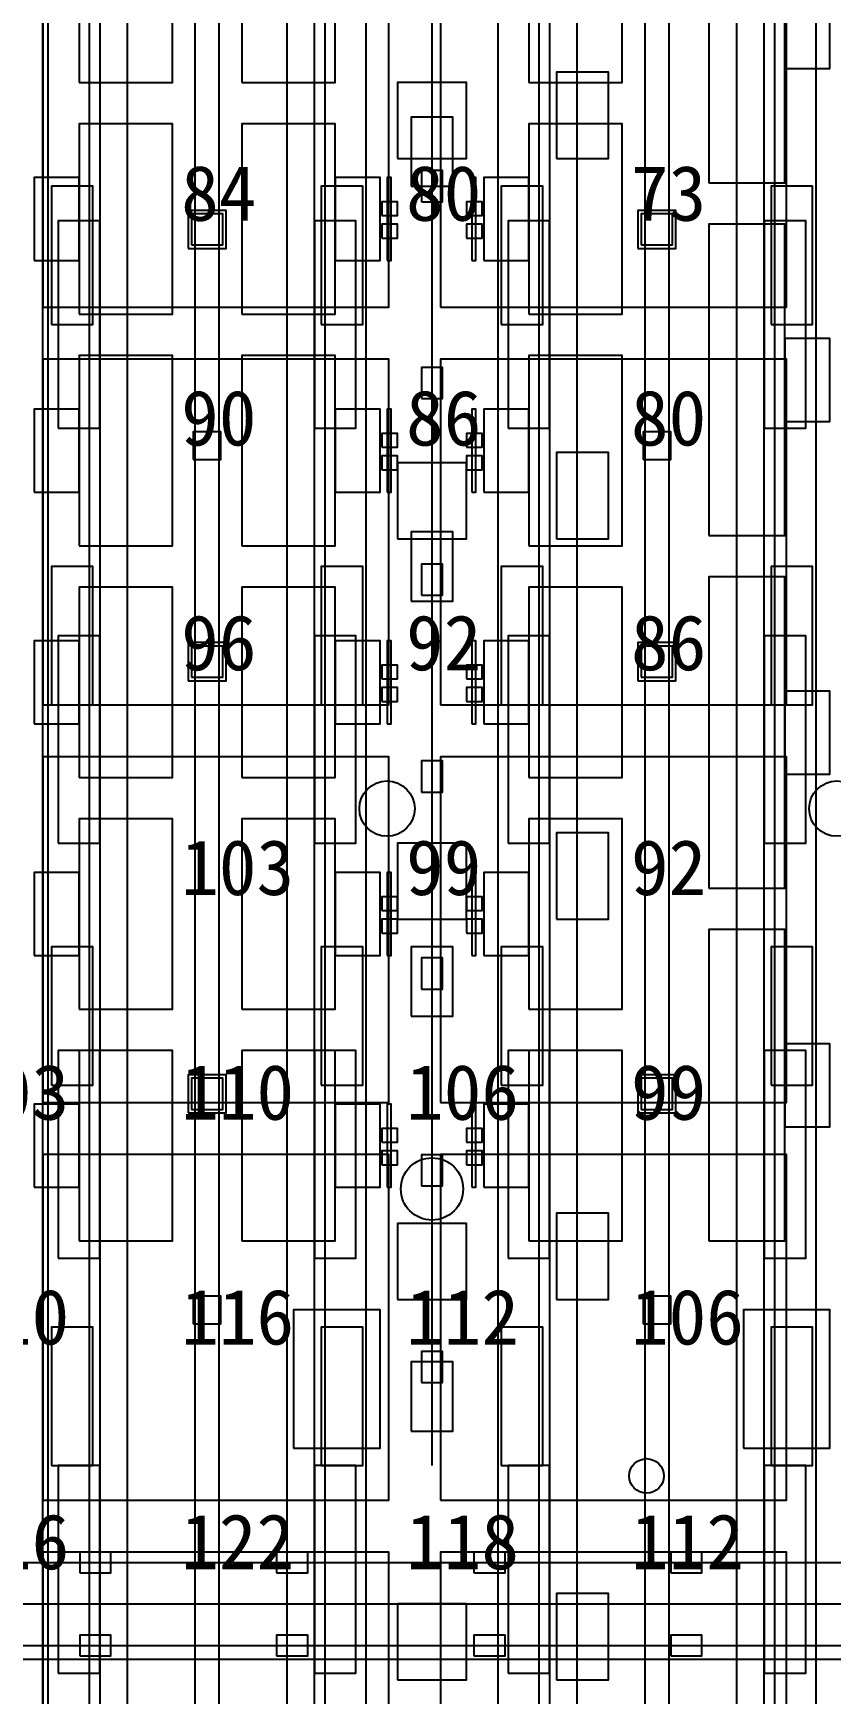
# Model space of a CAD drawing. Header units: metres. Extents: x -1640 to 1560, y -268 to 2338.
# Drawn here: x 205.72 to 228.78, y 1382.4 to 1430.42 of the extents above; entities that cross this region are included whole.
import ezdxf

# ---------------------------------------------------------------- set-up
doc = ezdxf.new("R2010")
doc.units = ezdxf.units.M
for name, color, linetype in [('1F_CHL', 4, 'Continuous'), ('1F_PUMP', 2, 'Continuous'), ('1F_SCR', 3, 'Continuous'), ('1F_STRUCT_COLUMN', 8, 'Continuous'), ('2F_CSF_LATERAL_RACK_CONCEPT', 9, 'Continuous'), ('2F_RFG', 5, 'Continuous'), ('2F_STRUCT_COLUMN', 8, 'Continuous'), ('2F_VMB', 6, 'Continuous'), ('3F_CLEANROOM_OVERHEAD_PIPE_DUCT_CONCEPT', 9, 'Continuous'), ('3F_CMP', 5, 'Continuous'), ('3F_EHS_EGRESS_DIST_M', 2, 'Continuous'), ('3F_EHS_EXTINGUISHER_HYDRANT_CABINET_CONCEPT', 1, 'Continuous'), ('3F_EHS_GAS_DETECTOR', 6, 'Continuous'), ('3F_EHS_SAFETY_SHOWER_EYEWASH_CONCEPT', 3, 'Continuous'), ('3F_FOUP', 5, 'Continuous'), ('3F_OHT', 9, 'Continuous'), ('3F_OHTV', 1, 'Continuous'), ('3F_STK', 3, 'Continuous'), ('3F_STRUCT_COLUMN', 8, 'Continuous'), ('3F_TBAR', 6, 'Continuous'), ('3F_WET', 6, 'Continuous'), ('4F_FFU', 1, 'Continuous'), ('4F_STRUCT_PLENUM_TRUSS_CONCEPT', 9, 'Continuous'), ('5F_CHL', 4, 'Continuous'), ('5F_PUMP', 2, 'Continuous'), ('5F_SCR', 3, 'Continuous'), ('5F_STRUCT_COLUMN', 8, 'Continuous'), ('6F_CSF_LATERAL_RACK_CONCEPT', 9, 'Continuous'), ('6F_RFG', 5, 'Continuous'), ('6F_STRUCT_COLUMN', 8, 'Continuous'), ('6F_VMB', 6, 'Continuous'), ('7F_CLEANROOM_OVERHEAD_PIPE_DUCT_CONCEPT', 9, 'Continuous'), ('7F_CMP', 5, 'Continuous'), ('7F_EHS_EGRESS_DIST_M', 2, 'Continuous'), ('7F_EHS_EXTINGUISHER_HYDRANT_CABINET_CONCEPT', 1, 'Continuous'), ('7F_EHS_GAS_DETECTOR', 6, 'Continuous'), ('7F_EHS_SAFETY_SHOWER_EYEWASH_CONCEPT', 3, 'Continuous'), ('7F_FOUP', 5, 'Continuous'), ('7F_OHT', 9, 'Continuous'), ('7F_OHTV', 1, 'Continuous'), ('7F_STK', 3, 'Continuous'), ('7F_STRUCT_COLUMN', 8, 'Continuous'), ('7F_TBAR', 6, 'Continuous'), ('7F_WET', 6, 'Continuous'), ('8F_FFU', 1, 'Continuous'), ('8F_STRUCT_PLENUM_TRUSS_CONCEPT', 9, 'Continuous'), ('UTIL_GAS.BULK_CONCEPT', 2, 'Continuous'), ('UTIL_PCW.R_CONCEPT', 1, 'Continuous')]:
    doc.layers.add(name, color=color, linetype=linetype)

msp = doc.modelspace()

# ---------------------------------------------------------------- linework, layer by layer
at = {"layer": '1F_CHL'}
for points in [[(220.85, 1426.8), (222.35, 1426.8), (222.35, 1429.3), (220.85, 1429.3)], [(220.85, 1415.8), (222.35, 1415.8), (222.35, 1418.3), (220.85, 1418.3)], [(220.85, 1404.8), (222.35, 1404.8), (222.35, 1407.3), (220.85, 1407.3)], [(220.85, 1393.8), (222.35, 1393.8), (222.35, 1396.3), (220.85, 1396.3)], [(220.85, 1382.8), (222.35, 1382.8), (222.35, 1385.3), (220.85, 1385.3)]]:
    msp.add_lwpolyline(points, close=True, dxfattribs=at)
at = {"layer": '1F_PUMP'}
for points in [[(206.25, 1422), (207.45, 1422), (207.45, 1426), (206.25, 1426)], [(214.05, 1422), (215.25, 1422), (215.25, 1426), (214.05, 1426)], [(219.25, 1422), (220.45, 1422), (220.45, 1426), (219.25, 1426)], [(227.05, 1422), (228.25, 1422), (228.25, 1426), (227.05, 1426)], [(206.25, 1411), (207.45, 1411), (207.45, 1415), (206.25, 1415)], [(214.05, 1411), (215.25, 1411), (215.25, 1415), (214.05, 1415)], [(219.25, 1411), (220.45, 1411), (220.45, 1415), (219.25, 1415)], [(227.05, 1411), (228.25, 1411), (228.25, 1415), (227.05, 1415)], [(206.25, 1400), (207.45, 1400), (207.45, 1404), (206.25, 1404)], [(214.05, 1400), (215.25, 1400), (215.25, 1404), (214.05, 1404)], [(219.25, 1400), (220.45, 1400), (220.45, 1404), (219.25, 1404)], [(227.05, 1400), (228.25, 1400), (228.25, 1404), (227.05, 1404)], [(206.25, 1389), (207.45, 1389), (207.45, 1393), (206.25, 1393)], [(214.05, 1389), (215.25, 1389), (215.25, 1393), (214.05, 1393)], [(219.25, 1389), (220.45, 1389), (220.45, 1393), (219.25, 1393)], [(227.05, 1389), (228.25, 1389), (228.25, 1393), (227.05, 1393)]]:
    msp.add_lwpolyline(points, close=True, dxfattribs=at)
at = {"layer": '1F_SCR'}
for points in [[(216.25, 1426.8), (218.25, 1426.8), (218.25, 1429), (216.25, 1429)], [(216.25, 1415.8), (218.25, 1415.8), (218.25, 1418), (216.25, 1418)], [(216.25, 1404.8), (218.25, 1404.8), (218.25, 1407), (216.25, 1407)], [(216.25, 1393.8), (218.25, 1393.8), (218.25, 1396), (216.25, 1396)], [(216.25, 1382.8), (218.25, 1382.8), (218.25, 1385), (216.25, 1385)]]:
    msp.add_lwpolyline(points, close=True, dxfattribs=at)
at = {"layer": '1F_STRUCT_COLUMN'}
for points in [[(210.2, 1424.2), (211.3, 1424.2), (211.3, 1425.3), (210.2, 1425.3)], [(223.2, 1424.2), (224.3, 1424.2), (224.3, 1425.3), (223.2, 1425.3)], [(210.2, 1411.7), (211.3, 1411.7), (211.3, 1412.8), (210.2, 1412.8)], [(223.2, 1411.7), (224.3, 1411.7), (224.3, 1412.8), (223.2, 1412.8)], [(210.2, 1399.2), (211.3, 1399.2), (211.3, 1400.3), (210.2, 1400.3)], [(223.2, 1399.2), (224.3, 1399.2), (224.3, 1400.3), (223.2, 1400.3)]]:
    msp.add_lwpolyline(points, close=True, dxfattribs=at)
at = {"layer": '2F_CSF_LATERAL_RACK_CONCEPT'}
for points in [[(207.65, 1310), (208.45, 1310), (208.45, 1460), (207.65, 1460)], [(213.05, 1310), (213.85, 1310), (213.85, 1460), (213.05, 1460)], [(220.65, 1310), (221.45, 1310), (221.45, 1460), (220.65, 1460)], [(226.05, 1310), (226.85, 1310), (226.85, 1460), (226.05, 1460)]]:
    msp.add_lwpolyline(points, close=True, dxfattribs=at)
at = {"layer": '2F_RFG'}
for points in [[(206.45, 1419), (207.65, 1419), (207.65, 1425), (206.45, 1425)], [(213.85, 1419), (215.05, 1419), (215.05, 1425), (213.85, 1425)], [(219.45, 1419), (220.65, 1419), (220.65, 1425), (219.45, 1425)], [(226.85, 1419), (228.05, 1419), (228.05, 1425), (226.85, 1425)], [(206.45, 1407), (207.65, 1407), (207.65, 1413), (206.45, 1413)], [(213.85, 1407), (215.05, 1407), (215.05, 1413), (213.85, 1413)], [(219.45, 1407), (220.65, 1407), (220.65, 1413), (219.45, 1413)], [(226.85, 1407), (228.05, 1407), (228.05, 1413), (226.85, 1413)], [(206.45, 1395), (207.65, 1395), (207.65, 1401), (206.45, 1401)], [(213.85, 1395), (215.05, 1395), (215.05, 1401), (213.85, 1401)], [(219.45, 1395), (220.65, 1395), (220.65, 1401), (219.45, 1401)], [(226.85, 1395), (228.05, 1395), (228.05, 1401), (226.85, 1401)], [(206.45, 1383), (207.65, 1383), (207.65, 1389), (206.45, 1389)], [(213.85, 1383), (215.05, 1383), (215.05, 1389), (213.85, 1389)], [(219.45, 1383), (220.65, 1383), (220.65, 1389), (219.45, 1389)], [(226.85, 1383), (228.05, 1383), (228.05, 1389), (226.85, 1389)]]:
    msp.add_lwpolyline(points, close=True, dxfattribs=at)
at = {"layer": '2F_STRUCT_COLUMN'}
for points in [[(210.3, 1424.3), (211.2, 1424.3), (211.2, 1425.2), (210.3, 1425.2)], [(223.3, 1424.3), (224.2, 1424.3), (224.2, 1425.2), (223.3, 1425.2)], [(210.3, 1411.8), (211.2, 1411.8), (211.2, 1412.7), (210.3, 1412.7)], [(223.3, 1411.8), (224.2, 1411.8), (224.2, 1412.7), (223.3, 1412.7)], [(210.3, 1399.3), (211.2, 1399.3), (211.2, 1400.2), (210.3, 1400.2)], [(223.3, 1399.3), (224.2, 1399.3), (224.2, 1400.2), (223.3, 1400.2)]]:
    msp.add_lwpolyline(points, close=True, dxfattribs=at)
at = {"layer": '2F_VMB'}
for points in [[(216.65, 1426), (217.85, 1426), (217.85, 1428), (216.65, 1428)], [(216.65, 1414), (217.85, 1414), (217.85, 1416), (216.65, 1416)], [(216.65, 1402), (217.85, 1402), (217.85, 1404), (216.65, 1404)], [(216.65, 1390), (217.85, 1390), (217.85, 1392), (216.65, 1392)]]:
    msp.add_lwpolyline(points, close=True, dxfattribs=at)
at = {"layer": '3F_CLEANROOM_OVERHEAD_PIPE_DUCT_CONCEPT'}
for points in [[(206.15, 1309), (207.35, 1309), (207.35, 1461), (206.15, 1461)], [(214.15, 1309), (215.35, 1309), (215.35, 1461), (214.15, 1461)], [(219.15, 1309), (220.35, 1309), (220.35, 1461), (219.15, 1461)], [(227.15, 1309), (228.35, 1309), (228.35, 1461), (227.15, 1461)]]:
    msp.add_lwpolyline(points, close=True, dxfattribs=at)
at = {"layer": '3F_CMP'}
for points in [[(207.05, 1429), (209.75, 1429), (209.75, 1434.5), (207.05, 1434.5)], [(211.75, 1429), (214.45, 1429), (214.45, 1434.5), (211.75, 1434.5)], [(220.05, 1429), (222.75, 1429), (222.75, 1434.5), (220.05, 1434.5)], [(207.05, 1422.3), (209.75, 1422.3), (209.75, 1427.8), (207.05, 1427.8)], [(211.75, 1422.3), (214.45, 1422.3), (214.45, 1427.8), (211.75, 1427.8)], [(220.05, 1422.3), (222.75, 1422.3), (222.75, 1427.8), (220.05, 1427.8)], [(205.75, 1423.85), (207.05, 1423.85), (207.05, 1426.25), (205.75, 1426.25)], [(214.45, 1423.85), (215.75, 1423.85), (215.75, 1426.25), (214.45, 1426.25)], [(218.75, 1423.85), (220.05, 1423.85), (220.05, 1426.25), (218.75, 1426.25)], [(207.05, 1415.6), (209.75, 1415.6), (209.75, 1421.1), (207.05, 1421.1)], [(211.75, 1415.6), (214.45, 1415.6), (214.45, 1421.1), (211.75, 1421.1)], [(220.05, 1415.6), (222.75, 1415.6), (222.75, 1421.1), (220.05, 1421.1)], [(205.75, 1417.15), (207.05, 1417.15), (207.05, 1419.55), (205.75, 1419.55)], [(214.45, 1417.15), (215.75, 1417.15), (215.75, 1419.55), (214.45, 1419.55)], [(218.75, 1417.15), (220.05, 1417.15), (220.05, 1419.55), (218.75, 1419.55)], [(207.05, 1408.9), (209.75, 1408.9), (209.75, 1414.4), (207.05, 1414.4)], [(211.75, 1408.9), (214.45, 1408.9), (214.45, 1414.4), (211.75, 1414.4)], [(220.05, 1408.9), (222.75, 1408.9), (222.75, 1414.4), (220.05, 1414.4)], [(205.75, 1410.45), (207.05, 1410.45), (207.05, 1412.85), (205.75, 1412.85)], [(214.45, 1410.45), (215.75, 1410.45), (215.75, 1412.85), (214.45, 1412.85)], [(218.75, 1410.45), (220.05, 1410.45), (220.05, 1412.85), (218.75, 1412.85)], [(207.05, 1402.2), (209.75, 1402.2), (209.75, 1407.7), (207.05, 1407.7)], [(211.75, 1402.2), (214.45, 1402.2), (214.45, 1407.7), (211.75, 1407.7)], [(220.05, 1402.2), (222.75, 1402.2), (222.75, 1407.7), (220.05, 1407.7)], [(205.75, 1403.75), (207.05, 1403.75), (207.05, 1406.15), (205.75, 1406.15)], [(214.45, 1403.75), (215.75, 1403.75), (215.75, 1406.15), (214.45, 1406.15)], [(218.75, 1403.75), (220.05, 1403.75), (220.05, 1406.15), (218.75, 1406.15)], [(207.05, 1395.5), (209.75, 1395.5), (209.75, 1401), (207.05, 1401)], [(211.75, 1395.5), (214.45, 1395.5), (214.45, 1401), (211.75, 1401)], [(220.05, 1395.5), (222.75, 1395.5), (222.75, 1401), (220.05, 1401)], [(205.75, 1397.05), (207.05, 1397.05), (207.05, 1399.45), (205.75, 1399.45)], [(214.45, 1397.05), (215.75, 1397.05), (215.75, 1399.45), (214.45, 1399.45)], [(218.75, 1397.05), (220.05, 1397.05), (220.05, 1399.45), (218.75, 1399.45)]]:
    msp.add_lwpolyline(points, close=True, dxfattribs=at)
at = {"layer": '3F_EHS_EXTINGUISHER_HYDRANT_CABINET_CONCEPT'}
msp.add_circle((223.45, 1388.7), 0.5, dxfattribs=at)
at = {"layer": '3F_EHS_GAS_DETECTOR'}
msp.add_circle((217.25, 1397), 0.9, dxfattribs=at)
at = {"layer": '3F_EHS_SAFETY_SHOWER_EYEWASH_CONCEPT'}
for centre in [(215.95, 1408), (228.95, 1408)]:
    msp.add_circle(centre, 0.8, dxfattribs=at)
at = {"layer": '3F_FOUP'}
for points in [[(215.8, 1425.15), (216.25, 1425.15), (216.25, 1425.55), (215.8, 1425.55)], [(218.25, 1425.15), (218.7, 1425.15), (218.7, 1425.55), (218.25, 1425.55)], [(215.8, 1424.5), (216.25, 1424.5), (216.25, 1424.9), (215.8, 1424.9)], [(218.25, 1424.5), (218.7, 1424.5), (218.7, 1424.9), (218.25, 1424.9)], [(215.8, 1418.45), (216.25, 1418.45), (216.25, 1418.85), (215.8, 1418.85)], [(218.25, 1418.45), (218.7, 1418.45), (218.7, 1418.85), (218.25, 1418.85)], [(215.8, 1417.8), (216.25, 1417.8), (216.25, 1418.2), (215.8, 1418.2)], [(218.25, 1417.8), (218.7, 1417.8), (218.7, 1418.2), (218.25, 1418.2)], [(215.8, 1411.75), (216.25, 1411.75), (216.25, 1412.15), (215.8, 1412.15)], [(218.25, 1411.75), (218.7, 1411.75), (218.7, 1412.15), (218.25, 1412.15)], [(215.8, 1411.1), (216.25, 1411.1), (216.25, 1411.5), (215.8, 1411.5)], [(218.25, 1411.1), (218.7, 1411.1), (218.7, 1411.5), (218.25, 1411.5)], [(215.8, 1405.05), (216.25, 1405.05), (216.25, 1405.45), (215.8, 1405.45)], [(218.25, 1405.05), (218.7, 1405.05), (218.7, 1405.45), (218.25, 1405.45)], [(215.8, 1404.4), (216.25, 1404.4), (216.25, 1404.8), (215.8, 1404.8)], [(218.25, 1404.4), (218.7, 1404.4), (218.7, 1404.8), (218.25, 1404.8)], [(215.8, 1398.35), (216.25, 1398.35), (216.25, 1398.75), (215.8, 1398.75)], [(218.25, 1398.35), (218.7, 1398.35), (218.7, 1398.75), (218.25, 1398.75)], [(215.8, 1397.7), (216.25, 1397.7), (216.25, 1398.1), (215.8, 1398.1)], [(218.25, 1397.7), (218.7, 1397.7), (218.7, 1398.1), (218.25, 1398.1)]]:
    msp.add_lwpolyline(points, close=True, dxfattribs=at)
at = {"layer": '3F_OHT'}
for p, q in [((217.25, 1389), (217.25, 1461)), ((22.5, 1386.2), (295, 1386.2)), ((22.5, 1383.8), (295, 1383.8))]:
    msp.add_line(p, q, dxfattribs=at)
at = {"layer": '3F_OHTV'}
for points in [[(216.95, 1425.55), (217.55, 1425.55), (217.55, 1426.45), (216.95, 1426.45)], [(216.95, 1419.86), (217.55, 1419.86), (217.55, 1420.76), (216.95, 1420.76)], [(216.95, 1414.17), (217.55, 1414.17), (217.55, 1415.07), (216.95, 1415.07)], [(216.95, 1408.48), (217.55, 1408.48), (217.55, 1409.38), (216.95, 1409.38)], [(216.95, 1402.78), (217.55, 1402.78), (217.55, 1403.68), (216.95, 1403.68)], [(216.95, 1397.09), (217.55, 1397.09), (217.55, 1397.99), (216.95, 1397.99)], [(216.95, 1391.4), (217.55, 1391.4), (217.55, 1392.3), (216.95, 1392.3)], [(207.07, 1385.9), (207.97, 1385.9), (207.97, 1386.5), (207.07, 1386.5)], [(212.76, 1385.9), (213.66, 1385.9), (213.66, 1386.5), (212.76, 1386.5)], [(218.46, 1385.9), (219.36, 1385.9), (219.36, 1386.5), (218.46, 1386.5)], [(224.15, 1385.9), (225.05, 1385.9), (225.05, 1386.5), (224.15, 1386.5)], [(207.07, 1383.5), (207.97, 1383.5), (207.97, 1384.1), (207.07, 1384.1)], [(212.76, 1383.5), (213.66, 1383.5), (213.66, 1384.1), (212.76, 1384.1)], [(218.46, 1383.5), (219.36, 1383.5), (219.36, 1384.1), (218.46, 1384.1)], [(224.15, 1383.5), (225.05, 1383.5), (225.05, 1384.1), (224.15, 1384.1)]]:
    msp.add_lwpolyline(points, close=True, dxfattribs=at)
at = {"layer": '3F_STK'}
for points in [[(213.25, 1389.5), (215.75, 1389.5), (215.75, 1393.5), (213.25, 1393.5)], [(226.25, 1389.5), (228.75, 1389.5), (228.75, 1393.5), (226.25, 1393.5)]]:
    msp.add_lwpolyline(points, close=True, dxfattribs=at)
at = {"layer": '3F_STRUCT_COLUMN'}
for points in [[(210.35, 1418.1), (211.15, 1418.1), (211.15, 1418.9), (210.35, 1418.9)], [(223.35, 1418.1), (224.15, 1418.1), (224.15, 1418.9), (223.35, 1418.9)], [(210.35, 1393.1), (211.15, 1393.1), (211.15, 1393.9), (210.35, 1393.9)], [(223.35, 1393.1), (224.15, 1393.1), (224.15, 1393.9), (223.35, 1393.9)]]:
    msp.add_lwpolyline(points, close=True, dxfattribs=at)
at = {"layer": '3F_TBAR'}
for points in [[(215.95, 1423.85), (216.07, 1423.85), (216.07, 1426.25), (215.95, 1426.25)], [(218.4, 1423.85), (218.52, 1423.85), (218.52, 1426.25), (218.4, 1426.25)], [(215.95, 1417.15), (216.07, 1417.15), (216.07, 1419.55), (215.95, 1419.55)], [(218.4, 1417.15), (218.52, 1417.15), (218.52, 1419.55), (218.4, 1419.55)], [(215.95, 1410.45), (216.07, 1410.45), (216.07, 1412.85), (215.95, 1412.85)], [(218.4, 1410.45), (218.52, 1410.45), (218.52, 1412.85), (218.4, 1412.85)], [(215.95, 1403.75), (216.07, 1403.75), (216.07, 1406.15), (215.95, 1406.15)], [(218.4, 1403.75), (218.52, 1403.75), (218.52, 1406.15), (218.4, 1406.15)], [(215.95, 1397.05), (216.07, 1397.05), (216.07, 1399.45), (215.95, 1399.45)], [(218.4, 1397.05), (218.52, 1397.05), (218.52, 1399.45), (218.4, 1399.45)]]:
    msp.add_lwpolyline(points, close=True, dxfattribs=at)
at = {"layer": '3F_WET'}
for points in [[(225.25, 1426.1), (227.45, 1426.1), (227.45, 1435.1), (225.25, 1435.1)], [(227.45, 1429.4), (228.75, 1429.4), (228.75, 1431.8), (227.45, 1431.8)], [(225.25, 1415.9), (227.45, 1415.9), (227.45, 1424.9), (225.25, 1424.9)], [(227.45, 1419.2), (228.75, 1419.2), (228.75, 1421.6), (227.45, 1421.6)], [(225.25, 1405.7), (227.45, 1405.7), (227.45, 1414.7), (225.25, 1414.7)], [(227.45, 1409), (228.75, 1409), (228.75, 1411.4), (227.45, 1411.4)], [(225.25, 1395.5), (227.45, 1395.5), (227.45, 1404.5), (225.25, 1404.5)], [(227.45, 1398.8), (228.75, 1398.8), (228.75, 1401.2), (227.45, 1401.2)]]:
    msp.add_lwpolyline(points, close=True, dxfattribs=at)
at = {"layer": '4F_FFU'}
for points in [[(206, 1422.5), (216, 1422.5), (216, 1432.5), (206, 1432.5)], [(217.5, 1422.5), (227.5, 1422.5), (227.5, 1432.5), (217.5, 1432.5)], [(206, 1411), (216, 1411), (216, 1421), (206, 1421)], [(217.5, 1411), (227.5, 1411), (227.5, 1421), (217.5, 1421)], [(206, 1399.5), (216, 1399.5), (216, 1409.5), (206, 1409.5)], [(217.5, 1399.5), (227.5, 1399.5), (227.5, 1409.5), (217.5, 1409.5)], [(206, 1388), (216, 1388), (216, 1398), (206, 1398)], [(217.5, 1388), (227.5, 1388), (227.5, 1398), (217.5, 1398)], [(206, 1376.5), (216, 1376.5), (216, 1386.5), (206, 1386.5)], [(217.5, 1376.5), (227.5, 1376.5), (227.5, 1386.5), (217.5, 1386.5)]]:
    msp.add_lwpolyline(points, close=True, dxfattribs=at)
at = {"layer": '4F_STRUCT_PLENUM_TRUSS_CONCEPT'}
for points in [[(210.4, 1306), (211.1, 1306), (211.1, 1464), (210.4, 1464)], [(223.4, 1306), (224.1, 1306), (224.1, 1464), (223.4, 1464)]]:
    msp.add_lwpolyline(points, close=True, dxfattribs=at)
at = {"layer": '5F_CHL'}
for points in [[(220.85, 1426.8), (222.35, 1426.8), (222.35, 1429.3), (220.85, 1429.3)], [(220.85, 1415.8), (222.35, 1415.8), (222.35, 1418.3), (220.85, 1418.3)], [(220.85, 1404.8), (222.35, 1404.8), (222.35, 1407.3), (220.85, 1407.3)], [(220.85, 1393.8), (222.35, 1393.8), (222.35, 1396.3), (220.85, 1396.3)], [(220.85, 1382.8), (222.35, 1382.8), (222.35, 1385.3), (220.85, 1385.3)]]:
    msp.add_lwpolyline(points, close=True, dxfattribs=at)
at = {"layer": '5F_PUMP'}
for points in [[(206.25, 1422), (207.45, 1422), (207.45, 1426), (206.25, 1426)], [(214.05, 1422), (215.25, 1422), (215.25, 1426), (214.05, 1426)], [(219.25, 1422), (220.45, 1422), (220.45, 1426), (219.25, 1426)], [(227.05, 1422), (228.25, 1422), (228.25, 1426), (227.05, 1426)], [(206.25, 1411), (207.45, 1411), (207.45, 1415), (206.25, 1415)], [(214.05, 1411), (215.25, 1411), (215.25, 1415), (214.05, 1415)], [(219.25, 1411), (220.45, 1411), (220.45, 1415), (219.25, 1415)], [(227.05, 1411), (228.25, 1411), (228.25, 1415), (227.05, 1415)], [(206.25, 1400), (207.45, 1400), (207.45, 1404), (206.25, 1404)], [(214.05, 1400), (215.25, 1400), (215.25, 1404), (214.05, 1404)], [(219.25, 1400), (220.45, 1400), (220.45, 1404), (219.25, 1404)], [(227.05, 1400), (228.25, 1400), (228.25, 1404), (227.05, 1404)], [(206.25, 1389), (207.45, 1389), (207.45, 1393), (206.25, 1393)], [(214.05, 1389), (215.25, 1389), (215.25, 1393), (214.05, 1393)], [(219.25, 1389), (220.45, 1389), (220.45, 1393), (219.25, 1393)], [(227.05, 1389), (228.25, 1389), (228.25, 1393), (227.05, 1393)]]:
    msp.add_lwpolyline(points, close=True, dxfattribs=at)
at = {"layer": '5F_SCR'}
for points in [[(216.25, 1426.8), (218.25, 1426.8), (218.25, 1429), (216.25, 1429)], [(216.25, 1415.8), (218.25, 1415.8), (218.25, 1418), (216.25, 1418)], [(216.25, 1404.8), (218.25, 1404.8), (218.25, 1407), (216.25, 1407)], [(216.25, 1393.8), (218.25, 1393.8), (218.25, 1396), (216.25, 1396)], [(216.25, 1382.8), (218.25, 1382.8), (218.25, 1385), (216.25, 1385)]]:
    msp.add_lwpolyline(points, close=True, dxfattribs=at)
at = {"layer": '5F_STRUCT_COLUMN'}
for points in [[(210.2, 1424.2), (211.3, 1424.2), (211.3, 1425.3), (210.2, 1425.3)], [(223.2, 1424.2), (224.3, 1424.2), (224.3, 1425.3), (223.2, 1425.3)], [(210.2, 1411.7), (211.3, 1411.7), (211.3, 1412.8), (210.2, 1412.8)], [(223.2, 1411.7), (224.3, 1411.7), (224.3, 1412.8), (223.2, 1412.8)], [(210.2, 1399.2), (211.3, 1399.2), (211.3, 1400.3), (210.2, 1400.3)], [(223.2, 1399.2), (224.3, 1399.2), (224.3, 1400.3), (223.2, 1400.3)]]:
    msp.add_lwpolyline(points, close=True, dxfattribs=at)
at = {"layer": '6F_CSF_LATERAL_RACK_CONCEPT'}
for points in [[(207.65, 1310), (208.45, 1310), (208.45, 1460), (207.65, 1460)], [(213.05, 1310), (213.85, 1310), (213.85, 1460), (213.05, 1460)], [(220.65, 1310), (221.45, 1310), (221.45, 1460), (220.65, 1460)], [(226.05, 1310), (226.85, 1310), (226.85, 1460), (226.05, 1460)]]:
    msp.add_lwpolyline(points, close=True, dxfattribs=at)
at = {"layer": '6F_RFG'}
for points in [[(206.45, 1419), (207.65, 1419), (207.65, 1425), (206.45, 1425)], [(213.85, 1419), (215.05, 1419), (215.05, 1425), (213.85, 1425)], [(219.45, 1419), (220.65, 1419), (220.65, 1425), (219.45, 1425)], [(226.85, 1419), (228.05, 1419), (228.05, 1425), (226.85, 1425)], [(206.45, 1407), (207.65, 1407), (207.65, 1413), (206.45, 1413)], [(213.85, 1407), (215.05, 1407), (215.05, 1413), (213.85, 1413)], [(219.45, 1407), (220.65, 1407), (220.65, 1413), (219.45, 1413)], [(226.85, 1407), (228.05, 1407), (228.05, 1413), (226.85, 1413)], [(206.45, 1395), (207.65, 1395), (207.65, 1401), (206.45, 1401)], [(213.85, 1395), (215.05, 1395), (215.05, 1401), (213.85, 1401)], [(219.45, 1395), (220.65, 1395), (220.65, 1401), (219.45, 1401)], [(226.85, 1395), (228.05, 1395), (228.05, 1401), (226.85, 1401)], [(206.45, 1383), (207.65, 1383), (207.65, 1389), (206.45, 1389)], [(213.85, 1383), (215.05, 1383), (215.05, 1389), (213.85, 1389)], [(219.45, 1383), (220.65, 1383), (220.65, 1389), (219.45, 1389)], [(226.85, 1383), (228.05, 1383), (228.05, 1389), (226.85, 1389)]]:
    msp.add_lwpolyline(points, close=True, dxfattribs=at)
at = {"layer": '6F_STRUCT_COLUMN'}
for points in [[(210.3, 1424.3), (211.2, 1424.3), (211.2, 1425.2), (210.3, 1425.2)], [(223.3, 1424.3), (224.2, 1424.3), (224.2, 1425.2), (223.3, 1425.2)], [(210.3, 1411.8), (211.2, 1411.8), (211.2, 1412.7), (210.3, 1412.7)], [(223.3, 1411.8), (224.2, 1411.8), (224.2, 1412.7), (223.3, 1412.7)], [(210.3, 1399.3), (211.2, 1399.3), (211.2, 1400.2), (210.3, 1400.2)], [(223.3, 1399.3), (224.2, 1399.3), (224.2, 1400.2), (223.3, 1400.2)]]:
    msp.add_lwpolyline(points, close=True, dxfattribs=at)
at = {"layer": '6F_VMB'}
for points in [[(216.65, 1426), (217.85, 1426), (217.85, 1428), (216.65, 1428)], [(216.65, 1414), (217.85, 1414), (217.85, 1416), (216.65, 1416)], [(216.65, 1402), (217.85, 1402), (217.85, 1404), (216.65, 1404)], [(216.65, 1390), (217.85, 1390), (217.85, 1392), (216.65, 1392)]]:
    msp.add_lwpolyline(points, close=True, dxfattribs=at)
at = {"layer": '7F_CLEANROOM_OVERHEAD_PIPE_DUCT_CONCEPT'}
for points in [[(206.15, 1309), (207.35, 1309), (207.35, 1461), (206.15, 1461)], [(214.15, 1309), (215.35, 1309), (215.35, 1461), (214.15, 1461)], [(219.15, 1309), (220.35, 1309), (220.35, 1461), (219.15, 1461)], [(227.15, 1309), (228.35, 1309), (228.35, 1461), (227.15, 1461)]]:
    msp.add_lwpolyline(points, close=True, dxfattribs=at)
at = {"layer": '7F_CMP'}
for points in [[(207.05, 1429), (209.75, 1429), (209.75, 1434.5), (207.05, 1434.5)], [(211.75, 1429), (214.45, 1429), (214.45, 1434.5), (211.75, 1434.5)], [(220.05, 1429), (222.75, 1429), (222.75, 1434.5), (220.05, 1434.5)], [(207.05, 1422.3), (209.75, 1422.3), (209.75, 1427.8), (207.05, 1427.8)], [(211.75, 1422.3), (214.45, 1422.3), (214.45, 1427.8), (211.75, 1427.8)], [(220.05, 1422.3), (222.75, 1422.3), (222.75, 1427.8), (220.05, 1427.8)], [(205.75, 1423.85), (207.05, 1423.85), (207.05, 1426.25), (205.75, 1426.25)], [(214.45, 1423.85), (215.75, 1423.85), (215.75, 1426.25), (214.45, 1426.25)], [(218.75, 1423.85), (220.05, 1423.85), (220.05, 1426.25), (218.75, 1426.25)], [(207.05, 1415.6), (209.75, 1415.6), (209.75, 1421.1), (207.05, 1421.1)], [(211.75, 1415.6), (214.45, 1415.6), (214.45, 1421.1), (211.75, 1421.1)], [(220.05, 1415.6), (222.75, 1415.6), (222.75, 1421.1), (220.05, 1421.1)], [(205.75, 1417.15), (207.05, 1417.15), (207.05, 1419.55), (205.75, 1419.55)], [(214.45, 1417.15), (215.75, 1417.15), (215.75, 1419.55), (214.45, 1419.55)], [(218.75, 1417.15), (220.05, 1417.15), (220.05, 1419.55), (218.75, 1419.55)], [(207.05, 1408.9), (209.75, 1408.9), (209.75, 1414.4), (207.05, 1414.4)], [(211.75, 1408.9), (214.45, 1408.9), (214.45, 1414.4), (211.75, 1414.4)], [(220.05, 1408.9), (222.75, 1408.9), (222.75, 1414.4), (220.05, 1414.4)], [(205.75, 1410.45), (207.05, 1410.45), (207.05, 1412.85), (205.75, 1412.85)], [(214.45, 1410.45), (215.75, 1410.45), (215.75, 1412.85), (214.45, 1412.85)], [(218.75, 1410.45), (220.05, 1410.45), (220.05, 1412.85), (218.75, 1412.85)], [(207.05, 1402.2), (209.75, 1402.2), (209.75, 1407.7), (207.05, 1407.7)], [(211.75, 1402.2), (214.45, 1402.2), (214.45, 1407.7), (211.75, 1407.7)], [(220.05, 1402.2), (222.75, 1402.2), (222.75, 1407.7), (220.05, 1407.7)], [(205.75, 1403.75), (207.05, 1403.75), (207.05, 1406.15), (205.75, 1406.15)], [(214.45, 1403.75), (215.75, 1403.75), (215.75, 1406.15), (214.45, 1406.15)], [(218.75, 1403.75), (220.05, 1403.75), (220.05, 1406.15), (218.75, 1406.15)], [(207.05, 1395.5), (209.75, 1395.5), (209.75, 1401), (207.05, 1401)], [(211.75, 1395.5), (214.45, 1395.5), (214.45, 1401), (211.75, 1401)], [(220.05, 1395.5), (222.75, 1395.5), (222.75, 1401), (220.05, 1401)], [(205.75, 1397.05), (207.05, 1397.05), (207.05, 1399.45), (205.75, 1399.45)], [(214.45, 1397.05), (215.75, 1397.05), (215.75, 1399.45), (214.45, 1399.45)], [(218.75, 1397.05), (220.05, 1397.05), (220.05, 1399.45), (218.75, 1399.45)]]:
    msp.add_lwpolyline(points, close=True, dxfattribs=at)
at = {"layer": '7F_EHS_EXTINGUISHER_HYDRANT_CABINET_CONCEPT'}
msp.add_circle((223.45, 1388.7), 0.5, dxfattribs=at)
at = {"layer": '7F_EHS_GAS_DETECTOR'}
msp.add_circle((217.25, 1397), 0.9, dxfattribs=at)
at = {"layer": '7F_EHS_SAFETY_SHOWER_EYEWASH_CONCEPT'}
for centre in [(215.95, 1408), (228.95, 1408)]:
    msp.add_circle(centre, 0.8, dxfattribs=at)
at = {"layer": '7F_FOUP'}
for points in [[(215.8, 1425.15), (216.25, 1425.15), (216.25, 1425.55), (215.8, 1425.55)], [(218.25, 1425.15), (218.7, 1425.15), (218.7, 1425.55), (218.25, 1425.55)], [(215.8, 1424.5), (216.25, 1424.5), (216.25, 1424.9), (215.8, 1424.9)], [(218.25, 1424.5), (218.7, 1424.5), (218.7, 1424.9), (218.25, 1424.9)], [(215.8, 1418.45), (216.25, 1418.45), (216.25, 1418.85), (215.8, 1418.85)], [(218.25, 1418.45), (218.7, 1418.45), (218.7, 1418.85), (218.25, 1418.85)], [(215.8, 1417.8), (216.25, 1417.8), (216.25, 1418.2), (215.8, 1418.2)], [(218.25, 1417.8), (218.7, 1417.8), (218.7, 1418.2), (218.25, 1418.2)], [(215.8, 1411.75), (216.25, 1411.75), (216.25, 1412.15), (215.8, 1412.15)], [(218.25, 1411.75), (218.7, 1411.75), (218.7, 1412.15), (218.25, 1412.15)], [(215.8, 1411.1), (216.25, 1411.1), (216.25, 1411.5), (215.8, 1411.5)], [(218.25, 1411.1), (218.7, 1411.1), (218.7, 1411.5), (218.25, 1411.5)], [(215.8, 1405.05), (216.25, 1405.05), (216.25, 1405.45), (215.8, 1405.45)], [(218.25, 1405.05), (218.7, 1405.05), (218.7, 1405.45), (218.25, 1405.45)], [(215.8, 1404.4), (216.25, 1404.4), (216.25, 1404.8), (215.8, 1404.8)], [(218.25, 1404.4), (218.7, 1404.4), (218.7, 1404.8), (218.25, 1404.8)], [(215.8, 1398.35), (216.25, 1398.35), (216.25, 1398.75), (215.8, 1398.75)], [(218.25, 1398.35), (218.7, 1398.35), (218.7, 1398.75), (218.25, 1398.75)], [(215.8, 1397.7), (216.25, 1397.7), (216.25, 1398.1), (215.8, 1398.1)], [(218.25, 1397.7), (218.7, 1397.7), (218.7, 1398.1), (218.25, 1398.1)]]:
    msp.add_lwpolyline(points, close=True, dxfattribs=at)
at = {"layer": '7F_OHT'}
for p, q in [((217.25, 1389), (217.25, 1461)), ((22.5, 1386.2), (295, 1386.2)), ((22.5, 1383.8), (295, 1383.8))]:
    msp.add_line(p, q, dxfattribs=at)
at = {"layer": '7F_OHTV'}
for points in [[(216.95, 1425.55), (217.55, 1425.55), (217.55, 1426.45), (216.95, 1426.45)], [(216.95, 1419.86), (217.55, 1419.86), (217.55, 1420.76), (216.95, 1420.76)], [(216.95, 1414.17), (217.55, 1414.17), (217.55, 1415.07), (216.95, 1415.07)], [(216.95, 1408.48), (217.55, 1408.48), (217.55, 1409.38), (216.95, 1409.38)], [(216.95, 1402.78), (217.55, 1402.78), (217.55, 1403.68), (216.95, 1403.68)], [(216.95, 1397.09), (217.55, 1397.09), (217.55, 1397.99), (216.95, 1397.99)], [(216.95, 1391.4), (217.55, 1391.4), (217.55, 1392.3), (216.95, 1392.3)], [(207.07, 1385.9), (207.97, 1385.9), (207.97, 1386.5), (207.07, 1386.5)], [(212.76, 1385.9), (213.66, 1385.9), (213.66, 1386.5), (212.76, 1386.5)], [(218.46, 1385.9), (219.36, 1385.9), (219.36, 1386.5), (218.46, 1386.5)], [(224.15, 1385.9), (225.05, 1385.9), (225.05, 1386.5), (224.15, 1386.5)], [(207.07, 1383.5), (207.97, 1383.5), (207.97, 1384.1), (207.07, 1384.1)], [(212.76, 1383.5), (213.66, 1383.5), (213.66, 1384.1), (212.76, 1384.1)], [(218.46, 1383.5), (219.36, 1383.5), (219.36, 1384.1), (218.46, 1384.1)], [(224.15, 1383.5), (225.05, 1383.5), (225.05, 1384.1), (224.15, 1384.1)]]:
    msp.add_lwpolyline(points, close=True, dxfattribs=at)
at = {"layer": '7F_STK'}
for points in [[(213.25, 1389.5), (215.75, 1389.5), (215.75, 1393.5), (213.25, 1393.5)], [(226.25, 1389.5), (228.75, 1389.5), (228.75, 1393.5), (226.25, 1393.5)]]:
    msp.add_lwpolyline(points, close=True, dxfattribs=at)
at = {"layer": '7F_STRUCT_COLUMN'}
for points in [[(210.35, 1418.1), (211.15, 1418.1), (211.15, 1418.9), (210.35, 1418.9)], [(223.35, 1418.1), (224.15, 1418.1), (224.15, 1418.9), (223.35, 1418.9)], [(210.35, 1393.1), (211.15, 1393.1), (211.15, 1393.9), (210.35, 1393.9)], [(223.35, 1393.1), (224.15, 1393.1), (224.15, 1393.9), (223.35, 1393.9)]]:
    msp.add_lwpolyline(points, close=True, dxfattribs=at)
at = {"layer": '7F_TBAR'}
for points in [[(215.95, 1423.85), (216.07, 1423.85), (216.07, 1426.25), (215.95, 1426.25)], [(218.4, 1423.85), (218.52, 1423.85), (218.52, 1426.25), (218.4, 1426.25)], [(215.95, 1417.15), (216.07, 1417.15), (216.07, 1419.55), (215.95, 1419.55)], [(218.4, 1417.15), (218.52, 1417.15), (218.52, 1419.55), (218.4, 1419.55)], [(215.95, 1410.45), (216.07, 1410.45), (216.07, 1412.85), (215.95, 1412.85)], [(218.4, 1410.45), (218.52, 1410.45), (218.52, 1412.85), (218.4, 1412.85)], [(215.95, 1403.75), (216.07, 1403.75), (216.07, 1406.15), (215.95, 1406.15)], [(218.4, 1403.75), (218.52, 1403.75), (218.52, 1406.15), (218.4, 1406.15)], [(215.95, 1397.05), (216.07, 1397.05), (216.07, 1399.45), (215.95, 1399.45)], [(218.4, 1397.05), (218.52, 1397.05), (218.52, 1399.45), (218.4, 1399.45)]]:
    msp.add_lwpolyline(points, close=True, dxfattribs=at)
at = {"layer": '7F_WET'}
for points in [[(225.25, 1426.1), (227.45, 1426.1), (227.45, 1435.1), (225.25, 1435.1)], [(227.45, 1429.4), (228.75, 1429.4), (228.75, 1431.8), (227.45, 1431.8)], [(225.25, 1415.9), (227.45, 1415.9), (227.45, 1424.9), (225.25, 1424.9)], [(227.45, 1419.2), (228.75, 1419.2), (228.75, 1421.6), (227.45, 1421.6)], [(225.25, 1405.7), (227.45, 1405.7), (227.45, 1414.7), (225.25, 1414.7)], [(227.45, 1409), (228.75, 1409), (228.75, 1411.4), (227.45, 1411.4)], [(225.25, 1395.5), (227.45, 1395.5), (227.45, 1404.5), (225.25, 1404.5)], [(227.45, 1398.8), (228.75, 1398.8), (228.75, 1401.2), (227.45, 1401.2)]]:
    msp.add_lwpolyline(points, close=True, dxfattribs=at)
at = {"layer": '8F_FFU'}
for points in [[(206, 1422.5), (216, 1422.5), (216, 1432.5), (206, 1432.5)], [(217.5, 1422.5), (227.5, 1422.5), (227.5, 1432.5), (217.5, 1432.5)], [(206, 1411), (216, 1411), (216, 1421), (206, 1421)], [(217.5, 1411), (227.5, 1411), (227.5, 1421), (217.5, 1421)], [(206, 1399.5), (216, 1399.5), (216, 1409.5), (206, 1409.5)], [(217.5, 1399.5), (227.5, 1399.5), (227.5, 1409.5), (217.5, 1409.5)], [(206, 1388), (216, 1388), (216, 1398), (206, 1398)], [(217.5, 1388), (227.5, 1388), (227.5, 1398), (217.5, 1398)], [(206, 1376.5), (216, 1376.5), (216, 1386.5), (206, 1386.5)], [(217.5, 1376.5), (227.5, 1376.5), (227.5, 1386.5), (217.5, 1386.5)]]:
    msp.add_lwpolyline(points, close=True, dxfattribs=at)
at = {"layer": '8F_STRUCT_PLENUM_TRUSS_CONCEPT'}
for points in [[(210.4, 1306), (211.1, 1306), (211.1, 1464), (210.4, 1464)], [(223.4, 1306), (224.1, 1306), (224.1, 1464), (223.4, 1464)]]:
    msp.add_lwpolyline(points, close=True, dxfattribs=at)
at = {"layer": 'UTIL_GAS.BULK_CONCEPT'}
msp.add_line((-276.35, 1385), (293.35, 1385), dxfattribs=at)
msp.add_line((-276.35, 1385), (293.35, 1385), dxfattribs=at)
at = {"layer": 'UTIL_PCW.R_CONCEPT'}
for p, q in [((206.005, 1311.78), (206.005, 1458.23)), ((206.005, 1311.78), (206.005, 1458.23)), ((-276.4, 1383.4), (293.4, 1383.4)), ((-276.4, 1383.4), (293.4, 1383.4))]:
    msp.add_line(p, q, dxfattribs=at)

# ---------------------------------------------------------------- texts
at = {"layer": '3F_EHS_EGRESS_DIST_M'}
for s, p in [('84', (210, 1425)), ('80', (216.5, 1425)), ('73', (223, 1425)), ('90', (210, 1418.5)), ('86', (216.5, 1418.5)), ('80', (223, 1418.5)), ('96', (210, 1412)), ('92', (216.5, 1412)), ('86', (223, 1412)), ('103', (210, 1405.5)), ('99', (216.5, 1405.5)), ('92', (223, 1405.5)), ('103', (203.5, 1399)), ('110', (210, 1399)), ('106', (216.5, 1399)), ('99', (223, 1399)), ('110', (203.5, 1392.5)), ('116', (210, 1392.5)), ('112', (216.5, 1392.5)), ('106', (223, 1392.5)), ('116', (203.5, 1386)), ('122', (210, 1386)), ('118', (216.5, 1386)), ('112', (223, 1386))]:
    msp.add_text(s, height=1.6, dxfattribs=at).set_placement(p)
at = {"layer": '7F_EHS_EGRESS_DIST_M'}
for s, p in [('84', (210, 1425)), ('80', (216.5, 1425)), ('73', (223, 1425)), ('90', (210, 1418.5)), ('86', (216.5, 1418.5)), ('80', (223, 1418.5)), ('96', (210, 1412)), ('92', (216.5, 1412)), ('86', (223, 1412)), ('103', (210, 1405.5)), ('99', (216.5, 1405.5)), ('92', (223, 1405.5)), ('103', (203.5, 1399)), ('110', (210, 1399)), ('106', (216.5, 1399)), ('99', (223, 1399)), ('110', (203.5, 1392.5)), ('116', (210, 1392.5)), ('112', (216.5, 1392.5)), ('106', (223, 1392.5)), ('116', (203.5, 1386)), ('122', (210, 1386)), ('118', (216.5, 1386)), ('112', (223, 1386))]:
    msp.add_text(s, height=1.6, dxfattribs=at).set_placement(p)

doc.saveas('drawing.dxf')
